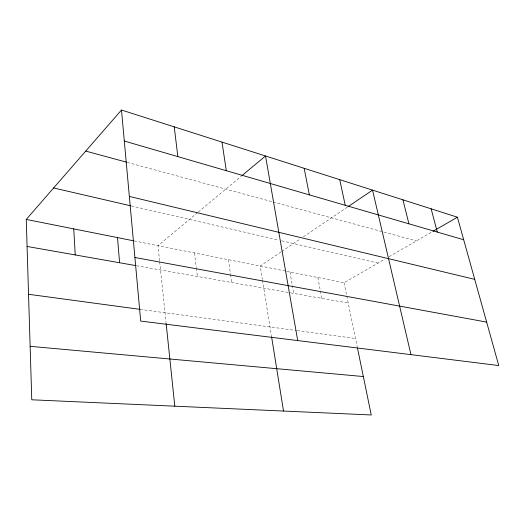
<?xml version="1.0" encoding="UTF-8"?>
<svg xmlns="http://www.w3.org/2000/svg" width="525" height="525" viewBox="0 0 525 525"><rect width="100%" height="100%" fill="white"/><g stroke="black" fill="none" stroke-linecap="round" stroke-linejoin="round"><path stroke-width="0.39" stroke-dasharray="2.62 1.97" d="M197.636 212.592L157.992 245.667L159.6 261.05M198.266 212.067L241.303 176.17M281.046 251.941L260.203 266.024L262.362 279.451M281.702 251.501L300.116 239.052M303.417 236.821L347.471 207.06M286.716 271.307L344.033 282.719L384.943 259.074M389.11 256.673L432.259 231.735M140.103 309.363L296.376 330.507M297.176 330.612L355.51 338.5M136.441 265.716L289.78 292.727M290.568 292.865L348.206 303.017M134.177 240.923L285.915 271.143M131.309 205.951L278.591 240.063M281.735 240.791L378.007 263.084M127.299 162.382L272.377 201.79M273.158 202L416.384 240.909M344.033 282.719L346.605 295.207M346.762 295.988L357.302 347.222M317.815 277.502L320.276 290.338M320.434 291.145L321.818 298.364M289.931 271.943L293.724 293.416M262.487 280.245L271.412 335.77M228.454 259.698L230.482 273.853M230.593 274.634L231.722 282.496M194.467 252.932L196.284 267.533M196.389 268.341L197.4 276.452M159.685 261.863L166.031 322.475"/><path stroke-width="0.79" d="M357.466 348.009L371.241 414.973L31.769 399.788L26.25 219.424L121.478 110.027L457.406 217.199L498.75 365.551L140.7 321.077L121.478 110.027M241.927 175.652L265.512 155.977L297.714 340.581M348.141 206.607L372.54 190.122L410.957 354.644M432.948 231.335L457.406 217.199M30.135 346.329L363.333 376.537M28.54 294.276L140.103 309.363M27.077 246.455L135.64 265.578M134.912 257.499L486.642 322.094M26.25 219.424L133.389 240.765M53.635 187.963L130.522 205.767M129.347 196.429L474.731 279.366M85.732 151.088L126.518 162.166M124.307 141.041L463.693 239.748M431.137 208.819L437.299 232.076M402.924 199.815L408.923 223.821M339.721 179.655L345.253 205.301M304.165 168.308L309.369 194.867M271.543 336.571L283.513 411.049M222.009 142.098L226.295 170.704M174.221 126.853L177.857 156.614M166.117 323.288L174.799 406.186M117.515 237.602L119.582 262.749M73.743 228.887L75.239 254.94"/></g></svg>
